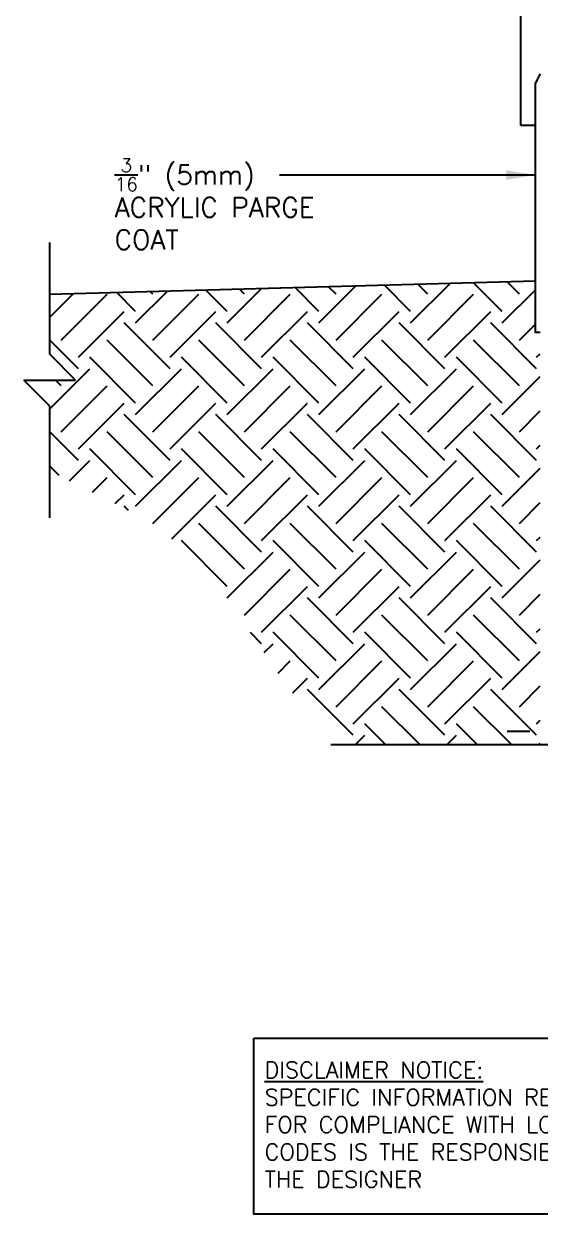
# Model space of a CAD drawing. Header units: inches. Extents: x 170.8 to 224.9, y 117.9 to 187.9.
# Drawn here: x 170.83 to 190.75, y 117.92 to 163.84 of the extents above; entities that cross this region are included whole.
import ezdxf

# ---------------------------------------------------------------- set-up
doc = ezdxf.new("R2010")
doc.units = ezdxf.units.IN
doc.header["$LTSCALE"] = 0.5
doc.header["$MEASUREMENT"] = 0
for name, color, linetype in [('HATCH', 12, 'Continuous'), ('LINE50', 5, 'Continuous'), ('LINE9', 9, 'Continuous'), ('TEXT', 4, 'Continuous')]:
    doc.layers.add(name, color=color, linetype=linetype)
doc.styles.add('DIM', font='romans.shx', dxfattribs={"width": 0.7})
doc.styles.add('ROMANS', font='romans.shx', dxfattribs={"height": 0.75})
doc.styles.get("Standard").update_dxf_attribs({"font": 'romans.shx', "height": 0.75})
doc.dimstyles.new('ext_12', dxfattribs={"dimscale": 12, "dimtxt": 0.09375, "dimasz": 0.09375, "dimexe": 0.09375, "dimexo": 0.0625, "dimgap": 0.0625, "dimtad": 1, "dimdec": 1, "dimzin": 3, "dimdsep": 46, "dimlunit": 4, "dimtxsty": 'DIM', "dimcen": 0.09, "dimdle": 0.09375, "dimclrt": 4, "dimadec": 0, "dimazin": 0, "dimtfac": 1, "dimtdec": 1, "dimtmove": 2, "dimatfit": 3, "dimfxl": 0, "dimfrac": 2, "dimtolj": 1, "dimtzin": 0, "dimarcsym": 0})

msp = doc.modelspace()

# ---------------------------------------------------------------- linework, layer by layer
at = {"layer": 'HATCH'}
for p, q in [((189.283, 152.741), (188.177, 153.848)), ((189.946, 153.404), (189.467, 153.883)), ((171.827, 152.521), (172.73, 153.424)), ((172.268, 153.404), (172.262, 153.411)), ((172.268, 151.636), (174.036, 153.404)), ((175.141, 152.741), (174.412, 153.47)), ((175.141, 152.299), (176.365, 153.524)), ((175.804, 153.404), (175.703, 153.505)), ((175.804, 151.636), (177.572, 153.404)), ((178.676, 152.741), (177.853, 153.564)), ((178.676, 152.299), (180, 153.623)), ((179.339, 153.404), (179.144, 153.6)), ((179.339, 151.636), (181.107, 153.404)), ((182.212, 152.741), (181.294, 153.659)), ((182.212, 152.299), (183.636, 153.723)), ((182.875, 153.404), (182.585, 153.694)), ((182.875, 151.636), (184.643, 153.404)), ((185.747, 152.741), (184.735, 153.753)), ((185.747, 152.299), (187.271, 153.823)), ((186.41, 153.404), (186.026, 153.789)), ((186.41, 151.636), (188.178, 153.404)), ((189.283, 152.299), (190.559, 153.575)), ((172.931, 150.974), (174.699, 152.741)), ((176.467, 150.974), (178.234, 152.741)), ((180.002, 150.974), (181.77, 152.741)), ((183.538, 150.974), (185.306, 152.741)), ((187.073, 150.974), (188.841, 152.741)), ((176.467, 150.532), (174.699, 152.299)), ((180.002, 150.532), (178.234, 152.299)), ((183.538, 150.532), (181.77, 152.299)), ((187.073, 150.532), (185.306, 152.299)), ((190.609, 150.532), (188.841, 152.299)), ((189.946, 151.636), (190.559, 152.249)), ((172.931, 150.532), (171.827, 151.636)), ((175.804, 149.869), (174.036, 151.636)), ((179.339, 149.869), (177.572, 151.636)), ((182.875, 149.869), (181.107, 151.636)), ((186.41, 149.869), (184.643, 151.636)), ((189.946, 149.869), (188.178, 151.636)), ((190.609, 150.974), (190.746, 151.111)), ((175.141, 149.206), (173.373, 150.974)), ((178.676, 149.206), (176.909, 150.974)), ((182.212, 149.206), (180.444, 150.974)), ((185.747, 149.206), (183.98, 150.974)), ((189.283, 149.206), (187.515, 150.974)), ((171.827, 148.985), (173.373, 150.532)), ((175.141, 148.764), (176.909, 150.532)), ((178.676, 148.764), (180.444, 150.532)), ((182.212, 148.764), (183.98, 150.532)), ((185.747, 148.764), (187.515, 150.532)), ((189.283, 148.764), (190.746, 150.227)), ((172.268, 149.869), (172.05, 150.087)), ((172.268, 148.101), (174.036, 149.869)), ((175.804, 148.101), (177.572, 149.869)), ((179.339, 148.101), (181.107, 149.869)), ((182.875, 148.101), (184.643, 149.869)), ((186.41, 148.101), (188.178, 149.869)), ((172.931, 147.438), (174.699, 149.206)), ((176.467, 147.438), (178.234, 149.206)), ((180.002, 147.438), (181.77, 149.206)), ((183.538, 147.438), (185.306, 149.206)), ((187.073, 147.438), (188.841, 149.206)), ((189.946, 148.101), (190.746, 148.901)), ((176.467, 146.996), (174.699, 148.764)), ((180.002, 146.996), (178.234, 148.764)), ((183.538, 146.996), (181.77, 148.764)), ((187.073, 146.996), (185.306, 148.764)), ((190.609, 146.996), (188.841, 148.764)), ((172.931, 146.996), (171.827, 148.101)), ((175.804, 146.333), (174.036, 148.101)), ((179.339, 146.333), (177.572, 148.101)), ((182.875, 146.333), (181.107, 148.101)), ((186.41, 146.333), (184.643, 148.101)), ((189.946, 146.333), (188.178, 148.101)), ((175.141, 145.67), (173.373, 147.438)), ((178.676, 145.67), (176.909, 147.438)), ((182.212, 145.67), (180.444, 147.438)), ((185.747, 145.67), (183.98, 147.438)), ((189.283, 145.67), (187.515, 147.438)), ((190.609, 147.438), (190.746, 147.576)), ((172.584, 146.207), (173.373, 146.996)), ((175.141, 145.228), (176.909, 146.996)), ((178.676, 145.228), (180.444, 146.996)), ((182.212, 145.228), (183.98, 146.996)), ((185.747, 145.228), (187.515, 146.996)), ((172.189, 146.412), (171.827, 146.775)), ((189.283, 145.228), (190.746, 146.692)), ((173.471, 145.768), (174.036, 146.333)), ((175.804, 144.565), (177.572, 146.333)), ((179.339, 144.565), (181.107, 146.333)), ((182.875, 144.565), (184.643, 146.333)), ((186.41, 144.565), (188.178, 146.333)), ((174.357, 145.329), (174.699, 145.67)), ((176.531, 143.967), (178.234, 145.67)), ((180.002, 143.903), (181.77, 145.67)), ((183.538, 143.903), (185.306, 145.67)), ((187.073, 143.903), (188.841, 145.67)), ((174.867, 145.061), (174.699, 145.228)), ((180.002, 143.461), (178.234, 145.228)), ((183.538, 143.461), (181.77, 145.228)), ((187.073, 143.461), (185.306, 145.228)), ((190.609, 143.461), (188.841, 145.228)), ((189.946, 144.565), (190.746, 145.366)), ((179.339, 142.798), (177.572, 144.565)), ((182.875, 142.798), (181.107, 144.565)), ((186.41, 142.798), (184.643, 144.565)), ((189.946, 142.798), (188.178, 144.565)), ((178.676, 142.135), (176.909, 143.903)), ((182.212, 142.135), (180.444, 143.903)), ((185.747, 142.135), (183.98, 143.903)), ((189.283, 142.135), (187.515, 143.903)), ((190.609, 143.903), (190.746, 144.04)), ((178.676, 141.693), (180.444, 143.461)), ((182.212, 141.693), (183.98, 143.461)), ((185.747, 141.693), (187.515, 143.461)), ((189.283, 141.693), (190.746, 143.156)), ((179.339, 141.03), (181.107, 142.798)), ((182.875, 141.03), (184.643, 142.798)), ((186.41, 141.03), (188.178, 142.798)), ((180.002, 140.367), (181.77, 142.135)), ((183.538, 140.367), (185.306, 142.135)), ((187.073, 140.367), (188.841, 142.135)), ((183.538, 139.925), (181.77, 141.693)), ((187.073, 139.925), (185.306, 141.693)), ((190.609, 139.925), (188.841, 141.693)), ((189.946, 141.03), (190.746, 141.83)), ((182.875, 139.262), (181.107, 141.03)), ((186.41, 139.262), (184.643, 141.03)), ((189.946, 139.262), (188.178, 141.03)), ((180.002, 139.925), (179.575, 140.352)), ((182.212, 138.599), (180.444, 140.367)), ((185.747, 138.599), (183.98, 140.367)), ((189.283, 138.599), (187.515, 140.367)), ((190.609, 140.367), (190.746, 140.504)), ((180.098, 139.579), (180.444, 139.925)), ((182.212, 138.157), (183.98, 139.925)), ((185.747, 138.157), (187.515, 139.925)), ((189.283, 138.157), (190.746, 139.621)), ((180.639, 138.794), (181.107, 139.262)), ((182.875, 137.494), (184.643, 139.262)), ((186.41, 137.494), (188.178, 139.262)), ((181.202, 138.031), (181.77, 138.599)), ((183.538, 136.831), (185.306, 138.599)), ((187.073, 136.831), (188.841, 138.599)), ((189.946, 137.494), (190.746, 138.295)), ((183.538, 136.39), (181.77, 138.157)), ((187.073, 136.39), (185.306, 138.157)), ((190.609, 136.39), (188.841, 138.157)), ((186.107, 136.03), (184.643, 137.494)), ((189.643, 136.03), (188.178, 137.494)), ((190.609, 136.831), (190.746, 136.969)), ((183.62, 136.03), (183.98, 136.39)), ((184.781, 136.03), (183.98, 136.831)), ((187.156, 136.03), (187.515, 136.39)), ((188.317, 136.03), (187.515, 136.831)), ((189.469, 136.555), (190.344, 136.555)), ((190.691, 136.03), (190.746, 136.085))]:
    msp.add_line(p, q, dxfattribs=at)
at = {"layer": 'LINE50'}
msp.add_line((190.559, 153.913), (171.827, 153.399), dxfattribs=at)
at = {"layer": 'LINE9'}
for p, q in [((189.996, 159.918), (189.996, 186.918)), ((190.746, 161.909), (190.559, 161.561)), ((190.559, 151.918), (190.559, 161.561)), ((190.559, 159.918), (189.996, 159.918)), ((171.827, 151.087), (171.827, 155.399)), ((190.746, 151.924), (190.559, 151.924)), ((172.827, 150.087), (171.827, 151.087)), ((171.827, 149.087), (170.827, 150.087)), ((170.827, 150.087), (172.827, 150.087)), ((171.827, 144.775), (171.827, 149.087)), ((182.675, 136.03), (196.371, 136.03))]:
    msp.add_line(p, q, dxfattribs=at)
at = {"layer": 'TEXT'}
msp.add_lwpolyline([(179.704, 124.711), (194.311, 124.711), (194.311, 117.918), (179.704, 117.918)], close=True, dxfattribs=at)

# ---------------------------------------------------------------- texts
at = {"layer": 'TEXT', "insert": (174.331, 156.887), "char_height": 0.75, "width": 8.97809, "attachment_point": 4, "style": 'ROMANS'}
msp.add_mtext('\\A1;{\\H0.7x;\\S3/16;}" (5mm) ACRYLIC PARGE COAT', dxfattribs=at)
at = {"layer": 'TEXT', "insert": (180.117, 121.374), "char_height": 0.63281, "width": 15.75264, "attachment_point": 4}
msp.add_mtext('{\\LDISCLAIMER NOTICE:}\\PSPECIFIC INFORMATION REQUIRED FOR COMPLIANCE WITH LOCAL CODES IS THE RESPONSIBILITY OF THE DESIGNER', dxfattribs=at)

# ---------------------------------------------------------------- leaders
at = {"layer": 'TEXT'}
msp.add_leader([(190.559, 158.003), (180.687, 158.003)], dimstyle='ext_12', dxfattribs=at)

doc.saveas('drawing.dxf')
